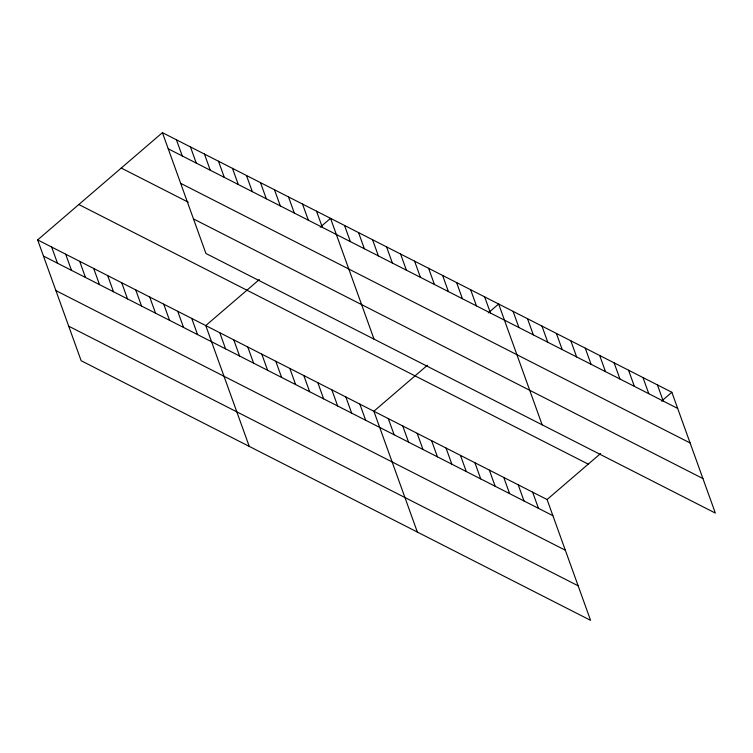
<?xml version="1.0" encoding="UTF-8"?>
<svg xmlns="http://www.w3.org/2000/svg" width="753" height="753" viewBox="0 0 753 753"><rect width="100%" height="100%" fill="white"/><g stroke="black" fill="none" stroke-linecap="round" stroke-linejoin="round"><path stroke-width="1.13" d="M37.65 239.915L547.083 499.531L590.578 620.34L81.145 360.725L37.65 239.915L162.422 132.66L671.855 392.275L715.35 513.085L205.917 253.469L162.422 132.66M259.314 279.561L205.757 325.588L249.252 446.397M320.241 227.18L330.539 218.332L374.034 339.142M427.422 365.233L373.874 411.26L417.369 532.07M488.358 312.853L498.646 304.005L542.141 424.814M547.083 499.531L600.63 453.504M661.558 401.123L671.855 392.275M168.239 148.812L677.672 408.427M180.673 183.346L690.106 442.962M121.252 168.051L188.297 202.218M193.483 218.935L702.916 478.55M78.83 204.524L588.253 464.14M43.467 256.058L552.89 515.683M55.901 290.602L565.324 550.217M68.711 326.181L578.144 585.806M657.425 384.924L663.233 401.067M642.987 377.564L648.804 393.715M628.557 370.212L634.365 386.355M614.119 362.852L619.935 379.004M599.689 355.501L605.497 371.643M585.25 348.14L591.067 364.292M570.821 340.789L576.629 356.931M556.382 333.428L562.199 349.58M541.953 326.077L547.76 342.22M527.514 318.717L533.331 334.869M513.085 311.365L518.902 327.508M484.64 296.87L490.457 313.013M470.634 289.726L476.442 305.878M532.644 492.18L538.461 508.322M456.619 282.591L462.436 298.734M518.215 484.819L524.022 500.971M442.613 275.447L448.43 291.599M428.608 268.313L434.415 284.455M503.776 477.468L509.593 493.61M414.592 261.169L420.409 277.32M489.346 470.107L495.154 486.259M400.587 254.034L406.394 270.176M474.908 462.756L480.725 478.899M386.571 246.89L392.388 263.042M460.478 455.396L466.286 471.547M372.566 239.755L378.382 255.898M446.04 448.044L451.856 464.187M358.56 232.611L364.367 248.763M431.61 440.684L437.427 456.836M344.545 225.476L350.361 241.619M417.171 433.333L422.988 449.475M402.742 425.972L408.559 442.124M316.533 211.198L322.34 227.34M388.303 418.621L394.12 434.763M302.518 204.054L308.335 220.205M288.512 196.919L294.319 213.061M359.868 404.126L365.676 420.268M274.497 189.775L280.314 205.927M345.853 396.982L351.67 413.133M260.491 182.64L266.308 198.783M331.847 389.847L337.664 405.989M246.485 175.496L252.293 191.648M317.832 382.703L323.649 398.855M232.47 168.361L238.287 184.504M303.826 375.568L309.643 391.711M218.464 161.217L224.281 177.369M289.82 368.424L295.628 384.576M204.458 154.083L210.266 170.225M275.805 361.289L281.622 377.432M190.443 146.939L196.26 163.09M261.799 354.145L267.616 370.297M176.437 139.804L182.245 155.946M247.793 347.011L253.601 363.153M233.778 339.867L239.595 356.018M219.772 332.722L225.589 348.874M191.751 318.444L197.568 334.596M177.746 311.309L183.553 327.451M163.73 304.165L169.547 320.317M149.725 297.03L155.542 313.173M135.719 289.886L141.526 306.038M121.704 282.751L127.521 298.894M107.698 275.607L113.515 291.759M93.683 268.473L99.5 284.615M79.677 261.329L85.494 277.481M65.671 254.194L71.479 270.336M51.656 247.05L57.473 263.202"/></g></svg>
